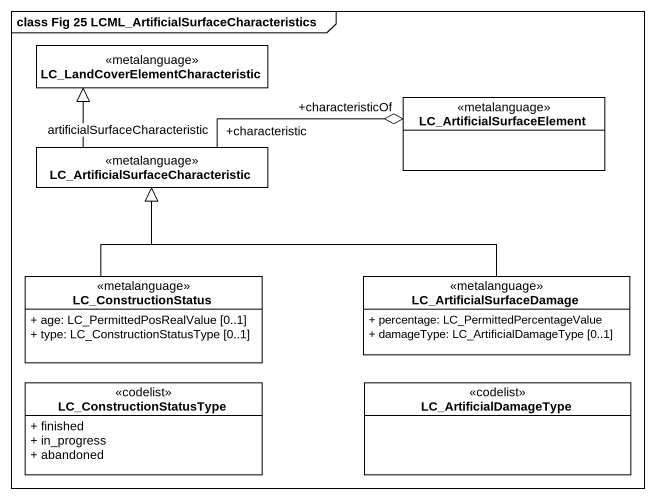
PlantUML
@startuml
mainframe class Fig 25 LCML_ArtificialSurfaceCharacteristics
hide circle
hide empty members
skinparam classAttributeIconSize 0
class "LC_LandCoverElementCharacteristic" as LC_LandCoverElementCharacter <<metalanguage>> #FFFFFF
class LC_ArtificialSurfaceElement <<metalanguage>> #FFFFFF
class "LC_ArtificialSurfaceCharacteristic" as LC_ArtificialSurfaceCharacte <<metalanguage>> #FFFFFF
class LC_ConstructionStatus <<metalanguage>> #FFFFFF {
  + age: LC_PermittedPosRealValue [0..1]
  + type: LC_ConstructionStatusType [0..1]
}
class LC_ArtificialSurfaceDamage <<metalanguage>> #FFFFFF {
  + percentage: LC_PermittedPercentageValue
  + damageType: LC_ArtificialDamageType [0..1]
}
class LC_ConstructionStatusType <<codelist>> #FFFFFF {
  + finished
  + in_progress
  + abandoned
}
class LC_ArtificialDamageType <<codelist>> #FFFFFF
LC_ArtificialSurfaceCharacte -up-|> LC_LandCoverElementCharacter
LC_ArtificialSurfaceCharacte "+characteristic" -right-o "+characteristicOf" LC_ArtificialSurfaceElement : artificialSurfaceCharacteristic
LC_ConstructionStatus -up-|> LC_ArtificialSurfaceCharacte
LC_ArtificialSurfaceDamage -left-|> LC_ArtificialSurfaceCharacte
@enduml
